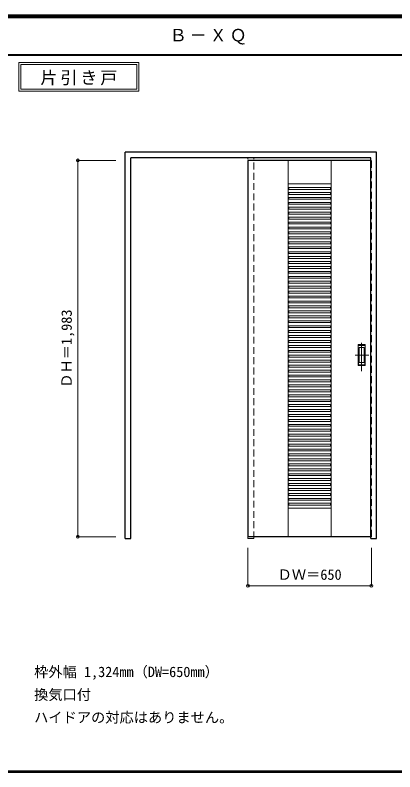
# Model space of a CAD drawing. Units: millimetres, scale not verified. Extents: x -6000 to 5700, y -4307 to 4175.
# Drawn here: x 1698 to 3699, y 188 to 4175 of the extents above; entities that cross this region are included whole.
import ezdxf
from ezdxf.enums import TextEntityAlignment as Align

# ---------------------------------------------------------------- set-up
doc = ezdxf.new("R2010")
doc.units = ezdxf.units.MM
doc.header["$LTSCALE"] = 30
doc.header["$PDMODE"] = 32
doc.header["$PDSIZE"] = 15
doc.linetypes.add('CHAIN1', pattern=[8, 5, -1, 1, -1])
doc.linetypes.add('DASHED1', pattern=[1.8, 1.2, -0.6])
for name, color, linetype, lineweight in [('0-2_扉', 4, 'DASHED1', 9), ('0-3_仕上げ', 4, 'Continuous', 9), ('0-4_枠', 3, 'Continuous', 25), ('0-6_引手', 7, 'Continuous', 18), ('0-A_文字', 7, 'Continuous', 18), ('0-B_寸法', 7, 'Continuous', 9), ('F-1_枠', 6, 'Continuous', 40)]:
    doc.layers.add(name, color=color, linetype=linetype, lineweight=lineweight)
doc.styles.add('ＭＳ ゴシック', font='')
doc.styles.get('ＭＳ ゴシック').set_extended_font_data('MS Gothic')

msp = doc.modelspace()

# ---------------------------------------------------------------- linework, layer by layer
at = {"layer": '0-2_扉', "color": 3, "linetype": 'Continuous', "lineweight": 25}
for p, q in [((3572, 3409.5), (2925, 3409.5)), ((2925, 3409.5), (2925, 1426.5)), ((3572, 1426.5), (2925, 1426.5))]:
    msp.add_line(p, q, dxfattribs=at)
at = {"layer": '0-2_扉'}
for p, q in [((2925, 3409.5), (2925, 3405.5)), ((3572, 3409.5), (3575, 3409.5))]:
    msp.add_line(p, q, dxfattribs=at)
msp.add_lwpolyline([(3572, 1426.5), (3575, 1426.5), (3575, 3409.5)], dxfattribs=at)
at = {"layer": '0-3_仕上げ', "color": 7, "lineweight": 18}
for p, q in [((3136, 1426.5), (3136, 3409.5)), ((3364, 1426.5), (3364, 3409.5)), ((3136, 3286.5), (3364, 3286.5)), ((3136, 1576.5), (3364, 1576.5))]:
    msp.add_line(p, q, dxfattribs=at)
at = {"layer": '0-3_仕上げ'}
for p, q in [((3136, 3266.5), (3364, 3266.5)), ((3136, 3260.08), (3141, 3260.08)), ((3136, 3256.5), (3364, 3256.5)), ((3136, 3240.5), (3364, 3240.5)), ((3136, 3234.08), (3141, 3234.08)), ((3136, 3230.5), (3364, 3230.5)), ((3141, 3266.5), (3141, 3260.08)), ((3141, 3240.5), (3141, 3234.08)), ((3359, 3266.5), (3359, 3260.08)), ((3359, 3260.08), (3364, 3260.08)), ((3359, 3240.5), (3359, 3234.08)), ((3359, 3234.08), (3364, 3234.08)), ((3136, 3214.5), (3364, 3214.5)), ((3136, 3208.08), (3141, 3208.08)), ((3136, 3204.5), (3364, 3204.5)), ((3141, 3214.5), (3141, 3208.08)), ((3359, 3214.5), (3359, 3208.08)), ((3359, 3208.08), (3364, 3208.08)), ((3136, 3188.5), (3364, 3188.5)), ((3136, 3182.08), (3141, 3182.08)), ((3136, 3178.5), (3364, 3178.5)), ((3136, 3162.5), (3364, 3162.5)), ((3136, 3156.08), (3141, 3156.08)), ((3136, 3152.5), (3364, 3152.5)), ((3141, 3188.5), (3141, 3182.08)), ((3141, 3162.5), (3141, 3156.08)), ((3359, 3188.5), (3359, 3182.08)), ((3359, 3182.08), (3364, 3182.08)), ((3359, 3162.5), (3359, 3156.08)), ((3359, 3156.08), (3364, 3156.08)), ((3136, 3136.5), (3364, 3136.5)), ((3136, 3130.08), (3141, 3130.08)), ((3136, 3126.5), (3364, 3126.5)), ((3136, 3110.5), (3364, 3110.5)), ((3141, 3136.5), (3141, 3130.08)), ((3141, 3110.5), (3141, 3104.08)), ((3359, 3136.5), (3359, 3130.08)), ((3359, 3130.08), (3364, 3130.08)), ((3359, 3110.5), (3359, 3104.08)), ((3136, 3104.08), (3141, 3104.08)), ((3136, 3100.5), (3364, 3100.5)), ((3136, 3084.5), (3364, 3084.5)), ((3136, 3078.08), (3141, 3078.08)), ((3136, 3074.5), (3364, 3074.5)), ((3141, 3084.5), (3141, 3078.08)), ((3359, 3104.08), (3364, 3104.08)), ((3359, 3084.5), (3359, 3078.08)), ((3359, 3078.08), (3364, 3078.08)), ((3136, 3058.5), (3364, 3058.5)), ((3136, 3052.08), (3141, 3052.08)), ((3136, 3048.5), (3364, 3048.5)), ((3136, 3032.5), (3364, 3032.5)), ((3141, 3058.5), (3141, 3052.08)), ((3141, 3032.5), (3141, 3026.08)), ((3359, 3058.5), (3359, 3052.08)), ((3359, 3052.08), (3364, 3052.08)), ((3359, 3032.5), (3359, 3026.08)), ((3136, 3026.08), (3141, 3026.08)), ((3136, 3022.5), (3364, 3022.5)), ((3136, 3006.5), (3364, 3006.5)), ((3136, 3000.08), (3141, 3000.08)), ((3136, 2996.5), (3364, 2996.5)), ((3141, 3006.5), (3141, 3000.08)), ((3359, 3026.08), (3364, 3026.08)), ((3359, 3006.5), (3359, 3000.08)), ((3359, 3000.08), (3364, 3000.08)), ((3136, 2980.5), (3364, 2980.5)), ((3136, 2974.08), (3141, 2974.08)), ((3136, 2970.5), (3364, 2970.5)), ((3136, 2954.5), (3364, 2954.5)), ((3141, 2980.5), (3141, 2974.08)), ((3141, 2954.5), (3141, 2948.08)), ((3359, 2980.5), (3359, 2974.08)), ((3359, 2974.08), (3364, 2974.08)), ((3359, 2954.5), (3359, 2948.08)), ((3136, 2948.08), (3141, 2948.08)), ((3136, 2944.5), (3364, 2944.5)), ((3136, 2928.5), (3364, 2928.5)), ((3136, 2922.08), (3141, 2922.08)), ((3136, 2918.5), (3364, 2918.5)), ((3141, 2928.5), (3141, 2922.08)), ((3359, 2948.08), (3364, 2948.08)), ((3359, 2928.5), (3359, 2922.08)), ((3359, 2922.08), (3364, 2922.08)), ((3136, 2902.5), (3364, 2902.5)), ((3136, 2896.08), (3141, 2896.08)), ((3136, 2892.5), (3364, 2892.5)), ((3136, 2876.5), (3364, 2876.5)), ((3141, 2902.5), (3141, 2896.08)), ((3141, 2876.5), (3141, 2870.08)), ((3359, 2902.5), (3359, 2896.08)), ((3359, 2896.08), (3364, 2896.08)), ((3359, 2876.5), (3359, 2870.08)), ((3136, 2870.08), (3141, 2870.08)), ((3136, 2866.5), (3364, 2866.5)), ((3136, 2850.5), (3364, 2850.5)), ((3136, 2844.08), (3141, 2844.08)), ((3136, 2840.5), (3364, 2840.5)), ((3141, 2850.5), (3141, 2844.08)), ((3359, 2870.08), (3364, 2870.08)), ((3359, 2850.5), (3359, 2844.08)), ((3359, 2844.08), (3364, 2844.08)), ((3136, 2824.5), (3364, 2824.5)), ((3136, 2818.08), (3141, 2818.08)), ((3136, 2814.5), (3364, 2814.5)), ((3136, 2798.5), (3364, 2798.5)), ((3136, 2792.08), (3141, 2792.08)), ((3141, 2824.5), (3141, 2818.08)), ((3141, 2798.5), (3141, 2792.08)), ((3359, 2824.5), (3359, 2818.08)), ((3359, 2818.08), (3364, 2818.08)), ((3359, 2798.5), (3359, 2792.08)), ((3359, 2792.08), (3364, 2792.08)), ((3136, 2788.5), (3364, 2788.5)), ((3136, 2772.5), (3364, 2772.5)), ((3136, 2766.08), (3141, 2766.08)), ((3136, 2762.5), (3364, 2762.5)), ((3141, 2772.5), (3141, 2766.08)), ((3359, 2772.5), (3359, 2766.08)), ((3359, 2766.08), (3364, 2766.08)), ((3136, 2746.5), (3364, 2746.5)), ((3136, 2740.08), (3141, 2740.08)), ((3136, 2736.5), (3364, 2736.5)), ((3136, 2720.5), (3364, 2720.5)), ((3136, 2714.08), (3141, 2714.08)), ((3141, 2746.5), (3141, 2740.08)), ((3141, 2720.5), (3141, 2714.08)), ((3359, 2746.5), (3359, 2740.08)), ((3359, 2740.08), (3364, 2740.08)), ((3359, 2720.5), (3359, 2714.08)), ((3359, 2714.08), (3364, 2714.08)), ((3136, 2710.5), (3364, 2710.5)), ((3136, 2694.5), (3364, 2694.5)), ((3136, 2688.08), (3141, 2688.08)), ((3136, 2684.5), (3364, 2684.5)), ((3141, 2694.5), (3141, 2688.08)), ((3359, 2694.5), (3359, 2688.08)), ((3359, 2688.08), (3364, 2688.08)), ((3136, 2668.5), (3364, 2668.5)), ((3136, 2662.08), (3141, 2662.08)), ((3136, 2658.5), (3364, 2658.5)), ((3136, 2642.5), (3364, 2642.5)), ((3136, 2636.08), (3141, 2636.08)), ((3136, 2632.5), (3364, 2632.5)), ((3141, 2668.5), (3141, 2662.08)), ((3141, 2642.5), (3141, 2636.08)), ((3359, 2668.5), (3359, 2662.08)), ((3359, 2662.08), (3364, 2662.08)), ((3359, 2642.5), (3359, 2636.08)), ((3359, 2636.08), (3364, 2636.08)), ((3136, 2616.5), (3364, 2616.5)), ((3136, 2610.08), (3141, 2610.08)), ((3136, 2606.5), (3364, 2606.5)), ((3141, 2616.5), (3141, 2610.08)), ((3359, 2616.5), (3359, 2610.08)), ((3359, 2610.08), (3364, 2610.08)), ((3136, 2590.5), (3364, 2590.5)), ((3136, 2584.08), (3141, 2584.08)), ((3136, 2580.5), (3364, 2580.5)), ((3136, 2564.5), (3364, 2564.5)), ((3136, 2558.08), (3141, 2558.08)), ((3136, 2554.5), (3364, 2554.5)), ((3141, 2590.5), (3141, 2584.08)), ((3141, 2564.5), (3141, 2558.08)), ((3359, 2590.5), (3359, 2584.08)), ((3359, 2584.08), (3364, 2584.08)), ((3359, 2564.5), (3359, 2558.08)), ((3359, 2558.08), (3364, 2558.08)), ((3136, 2538.5), (3364, 2538.5)), ((3136, 2532.08), (3141, 2532.08)), ((3136, 2528.5), (3364, 2528.5)), ((3136, 2512.5), (3364, 2512.5)), ((3141, 2538.5), (3141, 2532.08)), ((3141, 2512.5), (3141, 2506.08)), ((3359, 2538.5), (3359, 2532.08)), ((3359, 2532.08), (3364, 2532.08)), ((3359, 2512.5), (3359, 2506.08)), ((3136, 2506.08), (3141, 2506.08)), ((3136, 2502.5), (3364, 2502.5)), ((3136, 2486.5), (3364, 2486.5)), ((3136, 2480.08), (3141, 2480.08)), ((3136, 2476.5), (3364, 2476.5)), ((3141, 2486.5), (3141, 2480.08)), ((3359, 2506.08), (3364, 2506.08)), ((3359, 2486.5), (3359, 2480.08)), ((3359, 2480.08), (3364, 2480.08)), ((3136, 2460.5), (3364, 2460.5)), ((3136, 2454.08), (3141, 2454.08)), ((3136, 2450.5), (3364, 2450.5)), ((3136, 2434.5), (3364, 2434.5)), ((3141, 2460.5), (3141, 2454.08)), ((3141, 2434.5), (3141, 2428.08)), ((3359, 2460.5), (3359, 2454.08)), ((3359, 2454.08), (3364, 2454.08)), ((3359, 2434.5), (3359, 2428.08)), ((3136, 2428.08), (3141, 2428.08)), ((3136, 2424.5), (3364, 2424.5)), ((3136, 2408.5), (3364, 2408.5)), ((3136, 2402.08), (3141, 2402.08)), ((3136, 2398.5), (3364, 2398.5)), ((3141, 2408.5), (3141, 2402.08)), ((3359, 2428.08), (3364, 2428.08)), ((3359, 2408.5), (3359, 2402.08)), ((3359, 2402.08), (3364, 2402.08)), ((3136, 2382.5), (3364, 2382.5)), ((3136, 2376.08), (3141, 2376.08)), ((3136, 2372.5), (3364, 2372.5)), ((3136, 2356.5), (3364, 2356.5)), ((3141, 2382.5), (3141, 2376.08)), ((3141, 2356.5), (3141, 2350.08)), ((3359, 2382.5), (3359, 2376.08)), ((3359, 2376.08), (3364, 2376.08)), ((3359, 2356.5), (3359, 2350.08)), ((3136, 2350.08), (3141, 2350.08)), ((3136, 2346.5), (3364, 2346.5)), ((3136, 2330.5), (3364, 2330.5)), ((3136, 2324.08), (3141, 2324.08)), ((3136, 2320.5), (3364, 2320.5)), ((3141, 2330.5), (3141, 2324.08)), ((3359, 2350.08), (3364, 2350.08)), ((3359, 2330.5), (3359, 2324.08)), ((3359, 2324.08), (3364, 2324.08)), ((3136, 2304.5), (3364, 2304.5)), ((3136, 2298.08), (3141, 2298.08)), ((3136, 2294.5), (3364, 2294.5)), ((3136, 2278.5), (3364, 2278.5)), ((3141, 2304.5), (3141, 2298.08)), ((3141, 2278.5), (3141, 2272.08)), ((3359, 2304.5), (3359, 2298.08)), ((3359, 2298.08), (3364, 2298.08)), ((3359, 2278.5), (3359, 2272.08)), ((3136, 2272.08), (3141, 2272.08)), ((3136, 2268.5), (3364, 2268.5)), ((3136, 2252.5), (3364, 2252.5)), ((3136, 2246.08), (3141, 2246.08)), ((3136, 2242.5), (3364, 2242.5)), ((3141, 2252.5), (3141, 2246.08)), ((3359, 2272.08), (3364, 2272.08)), ((3359, 2252.5), (3359, 2246.08)), ((3359, 2246.08), (3364, 2246.08)), ((3136, 2226.5), (3364, 2226.5)), ((3136, 2220.08), (3141, 2220.08)), ((3136, 2216.5), (3364, 2216.5)), ((3136, 2200.5), (3364, 2200.5)), ((3136, 2194.08), (3141, 2194.08)), ((3141, 2226.5), (3141, 2220.08)), ((3141, 2200.5), (3141, 2194.08)), ((3359, 2226.5), (3359, 2220.08)), ((3359, 2220.08), (3364, 2220.08)), ((3359, 2200.5), (3359, 2194.08)), ((3359, 2194.08), (3364, 2194.08)), ((3136, 2190.5), (3364, 2190.5)), ((3136, 2174.5), (3364, 2174.5)), ((3136, 2168.08), (3141, 2168.08)), ((3136, 2164.5), (3364, 2164.5)), ((3141, 2174.5), (3141, 2168.08)), ((3359, 2174.5), (3359, 2168.08)), ((3359, 2168.08), (3364, 2168.08)), ((3136, 2148.5), (3364, 2148.5)), ((3136, 2142.08), (3141, 2142.08)), ((3136, 2138.5), (3364, 2138.5)), ((3136, 2122.5), (3364, 2122.5)), ((3136, 2116.08), (3141, 2116.08)), ((3141, 2148.5), (3141, 2142.08)), ((3141, 2122.5), (3141, 2116.08)), ((3359, 2148.5), (3359, 2142.08)), ((3359, 2142.08), (3364, 2142.08)), ((3359, 2122.5), (3359, 2116.08)), ((3359, 2116.08), (3364, 2116.08)), ((3136, 2112.5), (3364, 2112.5)), ((3136, 2096.5), (3364, 2096.5)), ((3136, 2090.08), (3141, 2090.08)), ((3136, 2086.5), (3364, 2086.5)), ((3141, 2096.5), (3141, 2090.08)), ((3359, 2096.5), (3359, 2090.08)), ((3359, 2090.08), (3364, 2090.08)), ((3136, 2070.5), (3364, 2070.5)), ((3136, 2064.08), (3141, 2064.08)), ((3136, 2060.5), (3364, 2060.5)), ((3136, 2044.5), (3364, 2044.5)), ((3136, 2038.08), (3141, 2038.08)), ((3136, 2034.5), (3364, 2034.5)), ((3141, 2070.5), (3141, 2064.08)), ((3141, 2044.5), (3141, 2038.08)), ((3359, 2070.5), (3359, 2064.08)), ((3359, 2064.08), (3364, 2064.08)), ((3359, 2044.5), (3359, 2038.08)), ((3359, 2038.08), (3364, 2038.08)), ((3136, 2018.5), (3364, 2018.5)), ((3136, 2012.08), (3141, 2012.08)), ((3136, 2008.5), (3364, 2008.5)), ((3141, 2018.5), (3141, 2012.08)), ((3359, 2018.5), (3359, 2012.08)), ((3359, 2012.08), (3364, 2012.08)), ((3136, 1992.5), (3364, 1992.5)), ((3136, 1986.08), (3141, 1986.08)), ((3136, 1982.5), (3364, 1982.5)), ((3136, 1966.5), (3364, 1966.5)), ((3136, 1960.08), (3141, 1960.08)), ((3136, 1956.5), (3364, 1956.5)), ((3141, 1992.5), (3141, 1986.08)), ((3141, 1966.5), (3141, 1960.08)), ((3359, 1992.5), (3359, 1986.08)), ((3359, 1986.08), (3364, 1986.08)), ((3359, 1966.5), (3359, 1960.08)), ((3359, 1960.08), (3364, 1960.08)), ((3136, 1940.5), (3364, 1940.5)), ((3136, 1934.08), (3141, 1934.08)), ((3136, 1930.5), (3364, 1930.5)), ((3136, 1914.5), (3364, 1914.5)), ((3141, 1940.5), (3141, 1934.08)), ((3141, 1914.5), (3141, 1908.08)), ((3359, 1940.5), (3359, 1934.08)), ((3359, 1934.08), (3364, 1934.08)), ((3359, 1914.5), (3359, 1908.08)), ((3136, 1908.08), (3141, 1908.08)), ((3136, 1904.5), (3364, 1904.5)), ((3136, 1888.5), (3364, 1888.5)), ((3136, 1882.08), (3141, 1882.08)), ((3136, 1878.5), (3364, 1878.5)), ((3141, 1888.5), (3141, 1882.08)), ((3359, 1908.08), (3364, 1908.08)), ((3359, 1888.5), (3359, 1882.08)), ((3359, 1882.08), (3364, 1882.08)), ((3136, 1862.5), (3364, 1862.5)), ((3136, 1856.08), (3141, 1856.08)), ((3136, 1852.5), (3364, 1852.5)), ((3136, 1836.5), (3364, 1836.5)), ((3141, 1862.5), (3141, 1856.08)), ((3141, 1836.5), (3141, 1830.08)), ((3359, 1862.5), (3359, 1856.08)), ((3359, 1856.08), (3364, 1856.08)), ((3359, 1836.5), (3359, 1830.08)), ((3136, 1830.08), (3141, 1830.08)), ((3136, 1826.5), (3364, 1826.5)), ((3136, 1810.5), (3364, 1810.5)), ((3136, 1804.08), (3141, 1804.08)), ((3136, 1800.5), (3364, 1800.5)), ((3141, 1810.5), (3141, 1804.08)), ((3359, 1830.08), (3364, 1830.08)), ((3359, 1810.5), (3359, 1804.08)), ((3359, 1804.08), (3364, 1804.08)), ((3136, 1784.5), (3364, 1784.5)), ((3136, 1778.08), (3141, 1778.08)), ((3136, 1774.5), (3364, 1774.5)), ((3136, 1758.5), (3364, 1758.5)), ((3141, 1784.5), (3141, 1778.08)), ((3141, 1758.5), (3141, 1752.08)), ((3359, 1784.5), (3359, 1778.08)), ((3359, 1778.08), (3364, 1778.08)), ((3359, 1758.5), (3359, 1752.08)), ((3136, 1752.08), (3141, 1752.08)), ((3136, 1748.5), (3364, 1748.5)), ((3136, 1732.5), (3364, 1732.5)), ((3136, 1726.08), (3141, 1726.08)), ((3136, 1722.5), (3364, 1722.5)), ((3141, 1732.5), (3141, 1726.08)), ((3359, 1752.08), (3364, 1752.08)), ((3359, 1732.5), (3359, 1726.08)), ((3359, 1726.08), (3364, 1726.08)), ((3136, 1706.5), (3364, 1706.5)), ((3136, 1700.08), (3141, 1700.08)), ((3136, 1696.5), (3364, 1696.5)), ((3136, 1680.5), (3364, 1680.5)), ((3141, 1706.5), (3141, 1700.08)), ((3141, 1680.5), (3141, 1674.08)), ((3359, 1706.5), (3359, 1700.08)), ((3359, 1700.08), (3364, 1700.08)), ((3359, 1680.5), (3359, 1674.08)), ((3136, 1674.08), (3141, 1674.08)), ((3136, 1670.5), (3364, 1670.5)), ((3136, 1654.5), (3364, 1654.5)), ((3136, 1648.08), (3141, 1648.08)), ((3136, 1644.5), (3364, 1644.5)), ((3141, 1654.5), (3141, 1648.08)), ((3359, 1674.08), (3364, 1674.08)), ((3359, 1654.5), (3359, 1648.08)), ((3359, 1648.08), (3364, 1648.08)), ((3136, 1628.5), (3364, 1628.5)), ((3136, 1622.08), (3141, 1622.08)), ((3136, 1618.5), (3364, 1618.5)), ((3136, 1602.5), (3364, 1602.5)), ((3136, 1596.08), (3141, 1596.08)), ((3141, 1628.5), (3141, 1622.08)), ((3141, 1602.5), (3141, 1596.08)), ((3359, 1628.5), (3359, 1622.08)), ((3359, 1622.08), (3364, 1622.08)), ((3359, 1602.5), (3359, 1596.08)), ((3359, 1596.08), (3364, 1596.08)), ((3136, 1592.5), (3364, 1592.5))]:
    msp.add_line(p, q, dxfattribs=at)
at = {"layer": '0-4_枠'}
for p, q in [((2278, 1418), (2278, 3453)), ((3602, 3453), (2278, 3453)), ((3602, 1418), (3602, 3453)), ((3572, 3423), (2308, 3423)), ((3572, 1418), (3572, 3423)), ((3572, 1418), (3602, 1418))]:
    msp.add_line(p, q, dxfattribs=at)
at = {"layer": '0-4_枠', "color": 4, "linetype": 'DASHED1', "lineweight": 9}
for p, q in [((2925, 1418), (2925, 3423)), ((2955, 1418), (2955, 3423)), ((2925, 1418), (2955, 1418))]:
    msp.add_line(p, q, dxfattribs=at)
at = {"layer": '0-4_枠'}
msp.add_lwpolyline([(2278, 1418), (2308, 1418), (2308, 3423)], dxfattribs=at)
at = {"layer": '0-6_引手'}
for p, q in [((3543, 2439), (3505, 2439)), ((3505, 2329), (3505, 2439)), ((3543, 2439), (3505, 2439)), ((3505, 2329), (3505, 2439)), ((3543, 2329), (3543, 2439)), ((3543, 2329), (3543, 2439)), ((3536.5, 2423), (3511.5, 2423)), ((3511.5, 2345), (3511.5, 2423)), ((3536.5, 2423), (3511.5, 2423)), ((3511.5, 2345), (3511.5, 2423)), ((3536.5, 2345), (3536.5, 2423)), ((3536.5, 2345), (3536.5, 2423)), ((3543, 2329), (3505, 2329)), ((3543, 2329), (3505, 2329)), ((3536.5, 2345), (3511.5, 2345)), ((3536.5, 2345), (3511.5, 2345))]:
    msp.add_line(p, q, dxfattribs=at)
at = {"layer": '0-6_引手', "linetype": 'DASHED1'}
for p, q in [((3508, 2333), (3508, 2435)), ((3508, 2333), (3508, 2435)), ((3540, 2333), (3508, 2333)), ((3540, 2333), (3508, 2333))]:
    msp.add_line(p, q, dxfattribs=at)
at = {"layer": '0-6_引手', "linetype": 'CHAIN1'}
for p, q in [((3524, 2298.77), (3524, 2469.62)), ((3524, 2298.77), (3524, 2469.62)), ((3562.07, 2384), (3489.56, 2384)), ((3562.07, 2384), (3489.56, 2384))]:
    msp.add_line(p, q, dxfattribs=at)
at = {"layer": '0-6_引手', "linetype": 'DASHED1'}
msp.add_lwpolyline([(3540, 2333), (3540, 2435), (3508, 2435)], dxfattribs=at)
msp.add_lwpolyline([(3540, 2333), (3540, 2435), (3508, 2435)], dxfattribs=at)
at = {"layer": '0-A_文字'}
for p, q in [((1718, 3925), (1718, 3775)), ((1728, 3915), (1728, 3785)), ((1728, 3915), (2339.03, 3915)), ((2339.03, 3915), (2339.03, 3785)), ((1718, 3775), (2349.03, 3775)), ((1728, 3785), (2339.03, 3785))]:
    msp.add_line(p, q, dxfattribs=at)
msp.add_lwpolyline([(1718, 3925), (2349.03, 3925), (2349.03, 3775)], dxfattribs=at)
at = {"layer": '0-B_寸法', "color": 4}
for p, q in [((2028, 3409.5), (2028, 1426.5)), ((2028, 3409.5), (2228, 3409.5)), ((2028, 1426.5), (2228, 1426.5)), ((3575, 1168), (3575, 1368))]:
    msp.add_line(p, q, dxfattribs=at)
msp.add_lwpolyline([(3575, 1168), (2925, 1168), (2925, 1368)], dxfattribs=at)
at = {"layer": '0-B_寸法'}
for p in [(2028, 3409.5), (2028, 1426.5), (2925, 1168), (3575, 1168)]:
    msp.add_point(p, dxfattribs=at)
at = {"layer": 'F-1_枠'}
for p, q in [((-6000, 4175), (5700, 4175)), ((-6000, 4170), (5700, 4170)), ((-6000, 4165), (5700, 4165)), ((-6000, 3965), (5700, 3965)), ((-6000, 190.5), (5700, 190.5)), ((-6000, 187.5), (5700, 187.5))]:
    msp.add_line(p, q, dxfattribs=at)

# ---------------------------------------------------------------- texts
at = {"layer": '0-A_文字', "style": 'ＭＳ ゴシック'}
for s, p in [('枠外幅 1,324mm（DW=650mm）', (1798, 670.5)), ('換気口付', (1798, 550.5)), ('ハイドアの対応はありません。', (1798, 430.5))]:
    msp.add_text(s, height=54.99, dxfattribs=at).set_placement(p, align=Align.BOTTOM_LEFT)
at = {"layer": '0-A_文字', "char_height": 65.98, "attachment_point": 7, "style": 'ＭＳ ゴシック'}
for s, insert in [('\\T1.17;Ｂ－ＸＱ', (2512.5, 4020)), ('\\T1.17;片引き戸', (1831.02, 3805))]:
    msp.add_mtext(s, dxfattribs=dict(at, insert=insert))
at = {"layer": '0-B_寸法', "style": 'ＭＳ ゴシック'}
msp.add_text('ＤＨ＝1,983', height=54.99, rotation=90, dxfattribs=at).set_placement((2013, 2211.75), align=Align.BOTTOM_LEFT)
msp.add_text('ＤＷ＝650', height=54.99, dxfattribs=at).set_placement((3081.25, 1183), align=Align.BOTTOM_LEFT)

doc.saveas('drawing.dxf')
